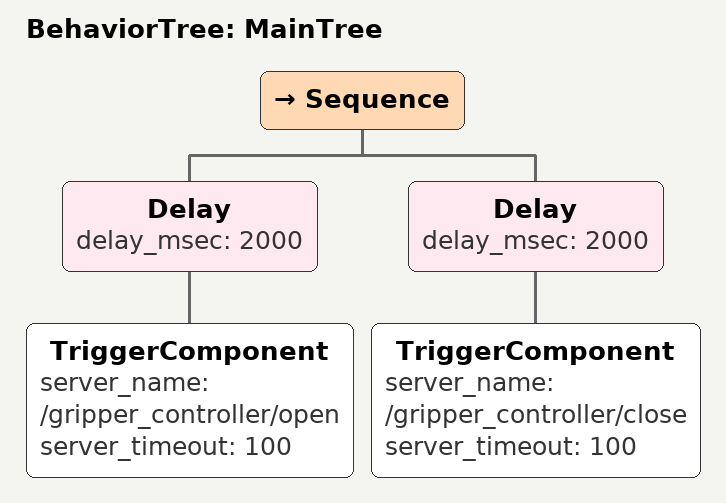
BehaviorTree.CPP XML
<root main_tree_to_execute="MainTree">
    <BehaviorTree ID="MainTree">
            <Sequence>
                <!-- Test remapping ports between trees -->
                <Delay delay_msec="2000">
                    <TriggerComponent server_name="/gripper_controller/open" server_timeout="100"/>
                </Delay>
                <Delay delay_msec="2000">
                    <TriggerComponent server_name="/gripper_controller/close" server_timeout="100"/>
                </Delay>
            </Sequence>
    </BehaviorTree>
</root>
